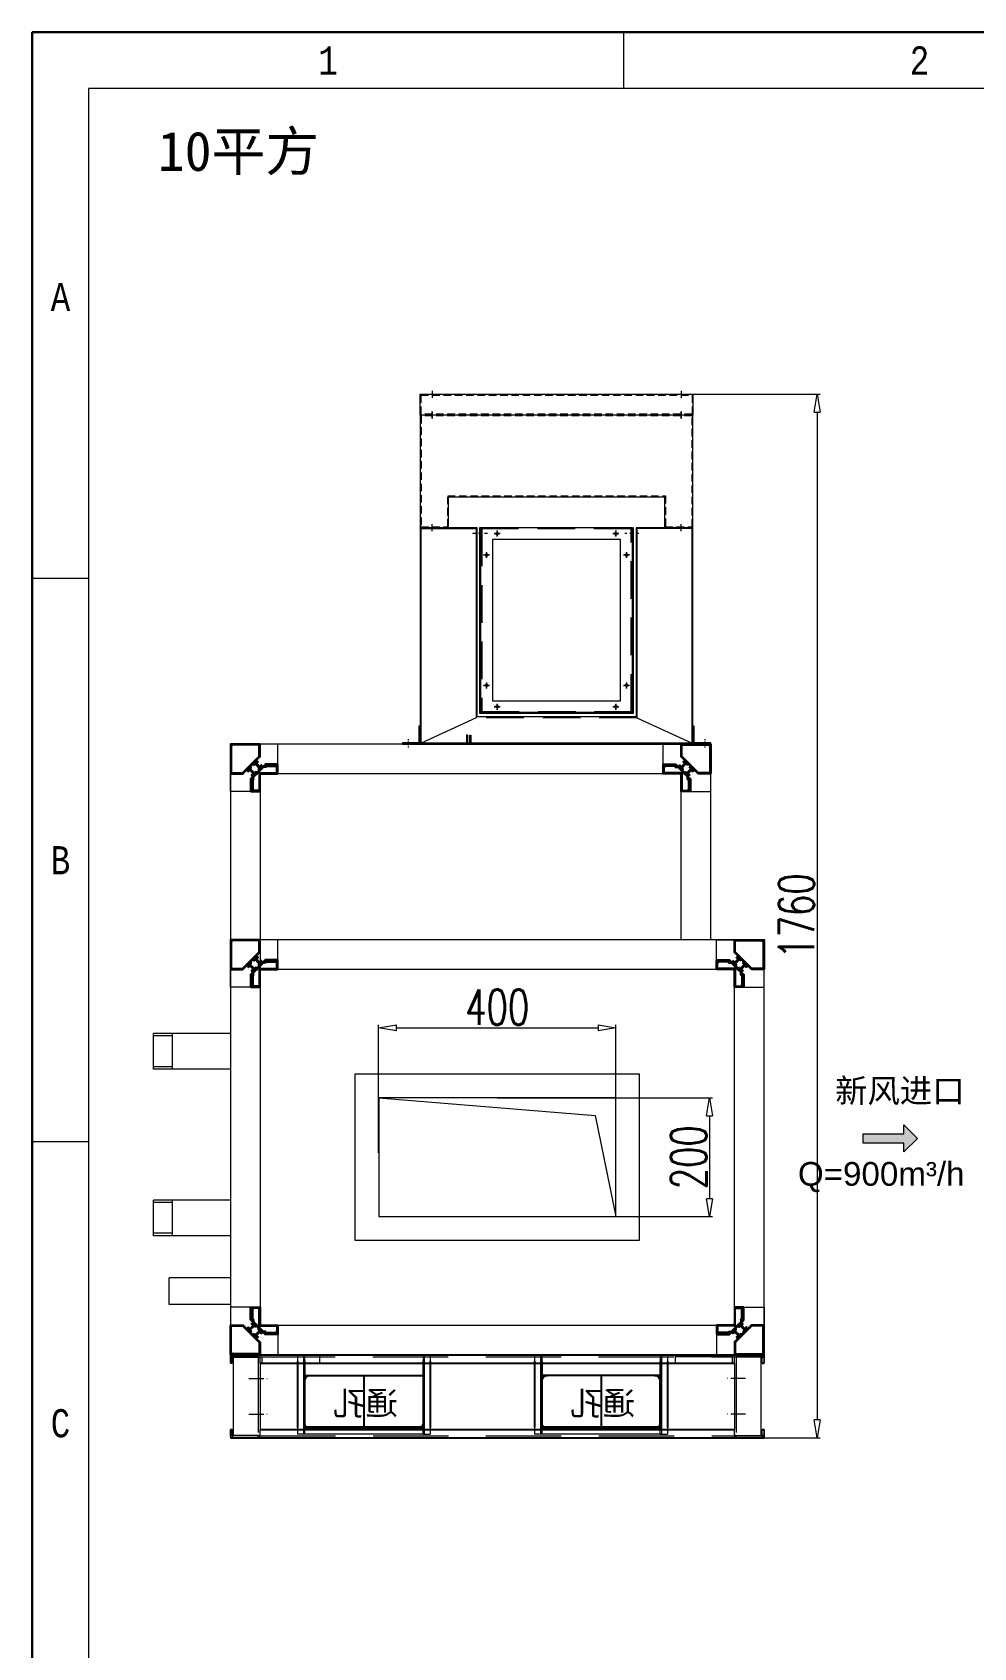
# Model space of a CAD drawing. Header units: millimetres. Extents: x 174875 to 182855, y -330615 to -324972.
# Drawn here: x 174875 to 176463, y -327697 to -324972 of the extents above; entities that cross this region are included whole.
import ezdxf

# ---------------------------------------------------------------- set-up
doc = ezdxf.new("R2010")
doc.units = ezdxf.units.MM
doc.header["$LTSCALE"] = 20
for name, pattern in [('CENTER', [2, 1.25, -0.25, 0.25, -0.25]), ('DASHDOT2', [0.5, 0.25, -0.125, 0, -0.125]), ('DASHEDX2', [38.1, 25.4, -12.7]), ('HIDDEN', [9.525, 6.35, -3.175]), ('HIDDEN2', [4.7625, 3.175, -1.5875]), ('PHANTOM', [63.5, 31.75, -6.35, 6.35, -6.35, 6.35, -6.35]), ('SLD-实线', [0])]:
    doc.linetypes.add(name, pattern=pattern)
doc.layers.get('0').update_dxf_attribs({"lineweight": 15})
doc.layers.add('2-HIDDEN', color=2, linetype='HIDDEN')
doc.layers.add('FORMAT', color=7, linetype='Continuous')
for name, color, linetype, lineweight in [('Center', 1, 'CENTER', 9), ('cool', 2, 'HIDDEN', 9), ('Dim', 4, 'Continuous', 9), ('Fine', 1, 'Continuous', 9), ('from', 7, 'Continuous', 15), ('Hidden', 2, 'HIDDEN', 9), ('runner', 6, 'PHANTOM', 9), ('Text', 3, 'Continuous', 9), ('中心线', 1, 'CENTER', 9), ('型材专用图层', 7, 'Continuous', 15), ('粗实线', 7, 'SLD-实线', 25), ('虚线', 2, 'DASHEDX2', 9)]:
    doc.layers.add(name, color=color, linetype=linetype, lineweight=lineweight)
doc.styles.add('.标注TY', font='txt.shx', dxfattribs={"width": 0.7, "bigfont": 'gbcbig.shx'})
doc.styles.add('AFASTD', font='monotxt.shx', dxfattribs={"width": 0.8, "bigfont": 'extfont.shx'})
doc.styles.add('仿宋体', font='')
doc.styles.add('宋体 2.5', font='', dxfattribs={"height": 2.5})
doc.styles.add('宋体 3.5', font='', dxfattribs={"height": 3.5})
doc.styles.add('英文图框2.5', font='arial.ttf', dxfattribs={"height": 2.5})
doc.styles.get('仿宋体').set_extended_font_data('SimSun')
doc.styles.get('宋体 2.5').set_extended_font_data('SimSun')
doc.styles.get('宋体 3.5').set_extended_font_data('SimSun')
doc.dimstyles.new('.60号字体TY$0', dxfattribs={"dimtxt": 60, "dimasz": 30, "dimexe": 5, "dimexo": 0.5, "dimgap": 5, "dimtad": 1, "dimdsep": 46, "dimtxsty": '.标注TY', "dimblk": 'CLOSEDBLANK', "dimcen": 2.5, "dimclrd": 256, "dimclre": 256, "dimclrt": 256, "dimadec": 0, "dimazin": 0, "dimtfac": 1, "dimtmove": 0, "dimatfit": 3, "dimldrblk": 'CLOSEDBLANK', "dimfxl": 1, "dimlwd": -1, "dimlwe": -1, "dimarcsym": 0})

# ---------------------------------------------------------------- blocks, each defined once
blk = doc.blocks.new('*U6')
h = blk.add_hatch(color=0)
h.set_gradient(color1=(0, 0, 255), rotation=180, tint=1)
h.paths.add_polyline_path([(0, 0), (-6.35, -6.35), (-6.35, -2.159), (-25.4, -2.159), (-25.4, 2.159), (-6.35, 2.159), (-6.35, 6.35)])
at = {"color": 0, "linetype": 'Continuous'}
blk.add_lwpolyline([(0, 0), (-6.35, -6.35), (-6.35, -2.159), (-25.4, -2.159), (-25.4, 2.159), (-6.35, 2.159), (-6.35, 6.35)], close=True, dxfattribs=at)
blk = doc.blocks.new('20240116.104457')
at = {"layer": 'cool'}
blk.add_lwpolyline([(3.5, 0), (0, 0), (0, 14), (100, 14), (100, 0), (3.5, 0), (3.5, 10.5), (100, 10.5)], dxfattribs=at)
blk = doc.blocks.new('20240321.16202')
for p, q in [((12, 136.5), (0, 136.5)), ((212, 136.5), (224, 136.5)), ((12, 3), (0, 3)), ((12, 3), (212, 3)), ((212, 3), (224, 3))]:
    blk.add_line(p, q)
at = {"layer": '粗实线'}
for p, q in [((0, 126), (0, 14)), ((12, 126), (12, 15)), ((212, 126), (212, 15)), ((224, 126), (224, 14)), ((12, 14), (12, 15)), ((12, 15), (212, 15))]:
    blk.add_line(p, q, dxfattribs=at)
at = {"layer": '虚线'}
for p, q in [((0, 136.5), (0, 126)), ((10, 136.5), (10, 3)), ((12, 136.5), (12, 126)), ((212, 136.5), (212, 126)), ((214, 136.5), (214, 3)), ((224, 136.5), (224, 126)), ((0, 14), (0, 3)), ((12, 11.5), (12, 14)), ((12, 13), (212, 13)), ((12, 3), (12, 11.5)), ((212, 14), (212, 11.5)), ((212, 11.5), (212, 3)), ((224, 14), (224, 3))]:
    blk.add_line(p, q, dxfattribs=at)
blk = doc.blocks.new('20250611.135806')
at = {"layer": 'Center', "lineweight": 18}
for p, q in [((31.3, 100), (61.7, 100)), ((868.7, 100), (838.3, 100)), ((31.3, 40), (61.7, 40)), ((868.7, 40), (838.3, 40))]:
    blk.add_line(p, q, dxfattribs=at)
at = {"layer": 'from'}
for p, q in [((0, 140), (0, 136.5)), ((0, 136.5), (0, 126)), ((3, 136.5), (0, 136.5)), ((0, 126), (0, 136.5)), ((3, 126), (3, 136.5)), ((3.5, 140), (3.5, 137)), ((3.5, 140), (46.5, 140)), ((3.5, 137), (46.5, 137)), ((46.5, 137), (46.5, 140)), ((50, 136.5), (47, 136.5)), ((47, 136.5), (47, 136)), ((50, 126), (50, 136.5)), ((50, 136.5), (50, 136)), ((850, 126), (850, 136.5)), ((850, 136.5), (850, 136)), ((853, 136.5), (853, 136)), ((853.5, 137), (853.5, 140)), ((896.5, 140), (853.5, 140)), ((896.5, 137), (853.5, 137)), ((896.5, 140), (896.5, 137)), ((897, 136.5), (900, 136.5)), ((897, 126), (897, 136.5)), ((900, 140), (900, 136.5)), ((900, 136.5), (900, 126)), ((900, 126), (900, 136.5)), ((0, 126), (3, 126)), ((5, 4), (5, 136)), ((5, 136), (46.5, 136)), ((46.5, 136), (47, 136)), ((47, 136), (50, 136)), ((50, 126), (50, 14)), ((853, 136), (850, 136)), ((850, 126), (850, 14)), ((853.5, 136), (853, 136)), ((895, 136), (853.5, 136)), ((895, 4), (895, 136)), ((900, 126), (897, 126)), ((0, 14), (0, 3.5)), ((0, 3.5), (0, 14)), ((3, 14), (0, 14)), ((0, 3.5), (0, 0)), ((0, 3.5), (3, 3.5)), ((3, 3.5), (3, 14)), ((3.5, 3), (3.5, 0)), ((46.5, 3), (3.5, 3)), ((46.5, 0), (3.5, 0)), ((46.5, 4), (5, 4)), ((47, 4), (46.5, 4)), ((46.5, 0), (46.5, 3)), ((47, 4), (50, 4)), ((47, 4), (47, 3.5)), ((47, 3.5), (50, 3.5)), ((50, 3.5), (50, 14)), ((50, 4), (50, 3.5)), ((850, 3.5), (850, 14)), ((853, 4), (850, 4)), ((850, 4), (850, 3.5)), ((853, 4), (853.5, 4)), ((853, 4), (853, 3.5)), ((853.5, 4), (895, 4)), ((853.5, 0), (853.5, 3)), ((853.5, 3), (896.5, 3)), ((853.5, 0), (896.5, 0)), ((896.5, 3), (896.5, 0)), ((897, 3.5), (897, 14)), ((897, 14), (900, 14)), ((900, 3.5), (897, 3.5)), ((900, 14), (900, 3.5)), ((900, 3.5), (900, 14)), ((900, 3.5), (900, 0))]:
    blk.add_line(p, q, dxfattribs=at)
for centre, radius, start, end in [((3.5, 136.5), 3.5, 90, 180), ((3.5, 136.5), 0.5, 90, 180), ((46.5, 136.5), 3.5, 0, 90), ((46.5, 136.5), 0.5, 0, 90), ((853.5, 136.5), 3.5, 90, 180), ((853.5, 136.5), 0.5, 90, 180), ((896.5, 136.5), 3.5, 0, 90), ((896.5, 136.5), 0.5, 0, 90), ((3.5, 3.5), 3.5, 180, 270), ((3.5, 3.5), 0.5, 180, 270), ((46.5, 3.5), 3.5, 270, 0), ((46.5, 3.5), 0.5, 270, 0), ((853.5, 3.5), 3.5, 180, 270), ((853.5, 3.5), 0.5, 180, 270), ((896.5, 3.5), 3.5, 270, 0), ((896.5, 3.5), 0.5, 270, 0)]:
    blk.add_arc(centre, radius, start, end, dxfattribs=at)
at = {"layer": 'Hidden'}
for p, q in [((850.5, 136.5), (47.5, 136.5)), ((47, 136), (47, 4)), ((853, 136), (853, 4)), ((850, 3), (47, 3))]:
    blk.add_line(p, q, dxfattribs=at)
at = {"layer": '粗实线'}
for p, q in [((900, 140), (0, 140)), ((3, 136.5), (0, 136.5)), ((3, 126), (0, 126)), ((850, 126), (50, 126)), ((175, 15), (175, 105)), ((175, 105), (375, 105)), ((375, 105), (375, 15)), ((575, 105), (575, 15)), ((775, 105), (575, 105)), ((775, 15), (775, 105)), ((3, 14), (0, 14)), ((3, 3.5), (0, 3.5)), ((900, 0), (0, 0)), ((850, 14), (50, 14)), ((175, 15), (375, 15)), ((775, 15), (575, 15))]:
    blk.add_line(p, q, dxfattribs=at)
at = {"layer": '粗实线', "color": 1, "linetype": 'CENTER', "ltscale": 4.572}
for p, q in [((275, 105), (275, 15)), ((675, 105), (675, 15))]:
    blk.add_line(p, q, dxfattribs=at)
at = {"layer": '粗实线'}
for centre, start, end in [((185, 95), 90, 180), ((365, 95), 0, 90), ((765, 95), 0, 90), ((185, 25), 180, 270), ((365, 25), 270, 0), ((585, 25), 180, 270), ((765, 25), 270, 0)]:
    blk.add_arc(centre, 10, start, end, dxfattribs=at)
for p in [(163, 3), (563, 3)]:
    blk.add_blockref('20240321.16202', p)
at = {"layer": 'from'}
blk.add_blockref('20240116.104457', (50, 126), dxfattribs=at)
at = {"layer": 'from', "xscale": -1}
blk.add_blockref('20240116.104457', (850, 126), dxfattribs=at)
at = {"layer": 'Text', "style": '仿宋体'}
for p in [(217.6, 38.2), (617.6, 38.2)]:
    blk.add_text('通孔', height=40, dxfattribs=at).set_placement(p)
blk = doc.blocks.new('20230914.152449')
for p, q in [((0, 30), (0, 80)), ((0, 80), (76, 80)), ((80, 0), (80, 76)), ((0, 30), (30, 30)), ((30, 0), (30, 30)), ((30, 0), (80, 0))]:
    blk.add_line(p, q)
blk.add_open_spline([(80, 76), (79.9, 76.5), (79.8, 77.6), (78.9, 78.9), (77.6, 79.8), (76.5, 79.9), (76, 80)], degree=3)
at = {"layer": 'Defpoints', "color": 251}
blk.add_lwpolyline([(75.8, 80), (80, 80), (80, 76)], dxfattribs=at)
blk = doc.blocks.new('新型材三通')
at = {"layer": '粗实线'}
h = blk.add_hatch(dxfattribs=at)
h.set_pattern_fill('ANSI31', color=1, scale=0.2, style=0)
h.set_pattern_definition([(45, (-36338.5513, 13786.73324), (-0.449012806, 0.449012806), [])])
h.paths.add_polyline_path([(37.5, 78.4), (36.5, 78.4), (36.5, 59.3), (37.5, 59.3)])
h.paths.add_polyline_path([(78.4, 36.5), (78.4, 37.5), (58.7, 37.5), (58.7, 36.5)])
at = {"layer": '型材专用图层', "color": 8, "lineweight": 5, "ltscale": 5}
for p, q in [((0, 49.2), (0, 50)), ((0.8, 50), (0, 50)), ((0, 4), (0, 0)), ((4, 0), (0, 0)), ((49.2, 0), (50, 0)), ((50, 0.8), (50, 0))]:
    blk.add_line(p, q, dxfattribs=at)
at = {"layer": '粗实线'}
for points in [[(37.2, 53.1), (35.8, 52.4, 0.548619), (35.7, 51.9), (37.8, 50.1), (39.5, 53.1), (43.3, 49.3), (40.8, 48.7, 0.585258), (40.7, 48.3), (41.7, 47.3, 0.261625), (42.7, 47.1), (45, 47.6), (47.6, 45), (45, 47.6), (47.6, 45), (47.1, 42.7, 0.261625), (47.3, 41.7), (48.3, 40.7, 0.585258), (48.7, 40.8), (49.3, 43.3), (53.1, 39.5), (50.1, 37.8), (51.9, 35.7, 0.548619), (52.4, 35.8), (53.1, 37.2, 0.315299), (53.1, 37.4), (53, 37.5, -0.414214), (53, 37.7), (53.7, 38.4, -0.414214), (54.1, 38.4), (58.4, 34.2, 0.198936), (58.9, 34), (65.3, 34), (79.2, 34, 0.414214), (80, 34.8), (80, 49.2, 0.414214), (79.2, 50), (64.7, 50), (52.5, 50, -0.414214), (50, 52.5), (50, 65.3), (50, 79.2, 0.414214), (49.2, 80), (34.8, 80, 0.414214), (34, 79.2), (34, 64.7), (34, 58.9, 0.198912), (34.2, 58.4), (38.4, 54.1, -0.414214), (38.4, 53.7), (37.7, 53, -0.414214), (37.5, 53), (37.4, 53.1, 0.315299)], [(36.5, 58.6, 0.414214), (36.6, 58.5), (37.9, 58.5, 0.414214), (38, 58.6), (38, 59.4, -0.414214), (38.5, 59.9, -0.414214), (39, 59.4), (39, 56.2, 0.198912), (39.2, 55.6), (46.5, 48.4, 0.414424), (47.3, 48.4), (48.3, 49.4, 0.200991), (48.5, 49.8), (48.5, 78, 0.414214), (48, 78.5), (39.2, 78.5, 0.414214), (39, 78.3), (39, 77.9, -0.414214), (38.5, 77.4, -0.414214), (38, 77.9), (38, 78.4, 0.414214), (37.9, 78.5), (36.6, 78.5, 0.414214), (36.5, 78.4)], [(0.8, 50, 0.414214), (0, 49.2), (0, 4, 0.414214), (4, 0), (49.2, 0, 0.414214), (50, 0.8), (50, 20.9, 0.198912), (49.7, 21.6), (43.5, 27.8, -0.414214), (43.5, 28.2), (44.4, 29.1, -0.414214), (44.7, 29.1), (44.7, 29.1, 0.315299), (44.9, 29), (46.4, 29.7, 0.548619), (46.4, 30.2), (44.3, 32), (42.6, 29.1), (38.8, 32.8), (41.3, 33.4, 0.585258), (41.4, 33.8), (40.4, 34.8, 0.261625), (39.5, 35.1), (37.2, 34.5), (34.5, 37.2), (35.1, 39.5, 0.261625), (34.8, 40.4), (33.8, 41.4, 0.585258), (33.4, 41.3), (32.8, 38.8), (29.1, 42.6), (32, 44.3), (30.2, 46.4, 0.548619), (29.7, 46.4), (29, 44.9, 0.315299), (29.1, 44.7), (29.1, 44.7, -0.414214), (29.1, 44.4), (28.2, 43.5, -0.414214), (27.8, 43.5), (21.6, 49.7, 0.198912), (20.9, 50)]]:
    blk.add_lwpolyline(points, format="xyb", close=True, dxfattribs=at)
blk.add_lwpolyline([(36.5, 59.3), (37.5, 59.3), (37.5, 78.4), (36.5, 78.4)], close=True, dxfattribs=at)
for points in [[(47.6, 21.6), (21, 48.2, 0.198912), (20.3, 48.5), (2, 48.5, 0.414214), (1.5, 48), (1.5, 4, 0.414214), (4, 1.5), (48, 1.5, 0.414214), (48.5, 2), (48.5, 20.3, 0.198912), (48.2, 21), (21.6, 47.6)], [(59.4, 39.1), (56.1, 39.1, -0.198912), (55.5, 39.3), (48.4, 46.5, -0.414424), (48.4, 47.3), (49.4, 48.3, -0.200991), (49.8, 48.5), (78, 48.5, -0.414214), (78.5, 48), (78.5, 39.2, -0.414214), (78.3, 39), (77.9, 39, 0.414214), (77.4, 38.5, 0.414214), (77.9, 38), (78.4, 38, -0.414214), (78.5, 37.9)], [(59.4, 39.1, -0.414214), (59.9, 38.6, -0.414214), (59.4, 38.1), (58.6, 38.1, 0.414214), (58.5, 38), (58.5, 36.7, 0.414239), (58.7, 36.5)], [(78.4, 36.5), (58.7, 36.5), (58.7, 37.5), (78.4, 37.5), (78.4, 36.5, 0.414214), (78.5, 36.6), (78.5, 37.9)]]:
    blk.add_lwpolyline(points, format="xyb", dxfattribs=at)
at = {"layer": '粗实线', "color": 1}
for points in [[(33.4, 41.7, 0.131829), (33.4, 41.6), (32.9, 39.8, -0.125779), (32.8, 39.7), (32.7, 39.5, -0.414214), (32.1, 39.5), (29.7, 42, -0.414214), (29.7, 42.5), (29.9, 42.7, -0.125778), (29.9, 42.7), (31.7, 43.2, 0.131829), (31.9, 43.3), (38.8, 50.2, 0.131829), (38.9, 50.4), (39.4, 52.2, -0.125778), (39.5, 52.3), (39.6, 52.4, -0.414214), (40.2, 52.4), (42.6, 50, -0.414214), (42.6, 49.4), (42.4, 49.3, -0.125779), (42.3, 49.3), (40.5, 48.8, 0.131829), (40.4, 48.7), (33.4, 41.7)], [(39.5, 32.7), (39.7, 32.8, -0.125779), (39.8, 32.9), (41.6, 33.4, 0.131829), (41.7, 33.4), (48.7, 40.4, 0.131829), (48.8, 40.5), (49.3, 42.3, -0.125779), (49.3, 42.4), (49.4, 42.6, -0.414214), (50, 42.6), (52.4, 40.2, -0.414214), (52.4, 39.6), (52.3, 39.5, -0.125778), (52.2, 39.4), (50.4, 38.9, 0.131829), (50.2, 38.8), (43.3, 31.9, 0.131829), (43.2, 31.7), (42.7, 29.9, -0.125778), (42.7, 29.9), (42.5, 29.7, -0.414214), (42, 29.7), (39.5, 32.1)]]:
    blk.add_lwpolyline(points, format="xyb", dxfattribs=at)
blk.add_arc((39.8, 32.4), 0.4, 135, 225, dxfattribs=at)
blk = doc.blocks.new('20250611.141107')
at = {"color": 1, "linetype": 'DASHDOT2'}
for p, q in [((143.7, 360.6), (116.3, 360.6)), ((398.8, 360.6), (375.2, 360.6))]:
    blk.add_line(p, q, dxfattribs=at)
at = {"color": 2, "linetype": 'HIDDEN2'}
for p, q in [((124.5, 350.6), (126, 350.6)), ((394, 350.6), (395.5, 350.6)), ((395.5, 50.1), (124.5, 50.1))]:
    blk.add_line(p, q, dxfattribs=at)
at = {"color": 1, "linetype": 'DASHDOT2', "ltscale": 0.4}
for p, q in [((10, 14), (10, 0)), ((510, 14), (510, 0))]:
    blk.add_line(p, q, dxfattribs=at)
for points in [[(30, 595.6), (490, 595.6), (490, 560.6), (30, 560.6)], [(442, 370.6), (490, 370.6), (490, 560.6), (30, 560.6), (30, 370.6), (30, 5.6), (30, 35.6), (28, 35.6), (28, 7.6), (0, 7.6), (0, 5.6), (30, 5.6), (490, 5.6), (520, 5.6), (520, 7.6), (492, 7.6), (492, 35.6), (490, 35.6), (490, 5.6), (490, 370.6), (394, 370.6), (394, 350.6), (394, 51.6), (126, 51.6), (126, 350.6), (126, 370.6), (30, 370.6), (78, 370.6), (78, 422.6), (442, 422.6)], [(124.5, 369.1), (124.5, 350.6), (124.5, 50.1), (31.5, 7.1), (31.5, 369.1)], [(389, 58.6), (131, 58.6), (131, 370.6), (130, 370.6), (130, 57.6), (390, 57.6), (390, 370.6), (389, 370.6)]]:
    blk.add_lwpolyline(points, close=True)
blk.add_lwpolyline([(488.5, 7.1), (488.5, 369.1), (395.5, 369.1), (395.5, 350.6), (395.5, 50.1), (488.5, 7.1), (31.5, 7.1)])
at = {"ltscale": 0.5}
for points in [[(132, 58.6), (388, 58.6), (388, 370.6), (132, 370.6)], [(152, 78.6), (368, 78.6), (368, 350.6), (152, 350.6)]]:
    blk.add_lwpolyline(points, close=True, dxfattribs=at)
at = {"color": 1, "linetype": 'DASHDOT2', "ltscale": 0.2}
for points in [[(155, 360.6), (165, 360.6)], [(160, 355.6), (160, 365.6)], [(355, 360.6), (365, 360.6)], [(360, 355.6), (360, 365.6)], [(142, 319.6), (142, 329.6)], [(378, 319.6), (378, 329.6)], [(147, 324.6), (137, 324.6)], [(373, 324.6), (383, 324.6)], [(142, 99.6), (142, 109.6)], [(378, 99.6), (378, 109.6)], [(147, 104.6), (137, 104.6)], [(373, 104.6), (383, 104.6)], [(155, 68.6), (165, 68.6)], [(160, 73.6), (160, 63.6)], [(355, 68.6), (365, 68.6)], [(360, 73.6), (360, 63.6)]]:
    blk.add_lwpolyline(points, close=True, dxfattribs=at)
at = {"ltscale": 0.5}
for points in [[(110.1, 5.6), (110.1, 20.6), (108.1, 20.6), (108.1, 7.1)], [(113.5, 5.6), (113.5, 20.6), (115.5, 20.6), (115.5, 7.1)]]:
    blk.add_lwpolyline(points, dxfattribs=at)
for centre in [(160, 360.6), (160, 360.6), (360, 360.6), (360, 360.6), (142, 324.6), (142, 324.6), (378, 324.6), (378, 324.6), (142, 104.6), (142, 104.6), (378, 104.6), (378, 104.6), (160, 68.6), (160, 68.6), (360, 68.6), (360, 68.6)]:
    blk.add_circle(centre, 2.15, dxfattribs=at)
at = {"layer": '2-HIDDEN', "ltscale": 0.5}
blk.add_lwpolyline([(386.5, 60.1), (386.5, 369.1), (133.5, 369.1), (133.5, 60.1)], close=True, dxfattribs=at)
at = {"layer": 'Hidden', "ltscale": 0.1}
for p, q in [((60, 372.1), (60, 370.6)), ((460, 372.1), (460, 370.6))]:
    blk.add_line(p, q, dxfattribs=at)
for points in [[(31.5, 594.1), (488.5, 594.1), (488.5, 562.1), (31.5, 562.1)], [(76.5, 372.1), (76.5, 424.1), (443.5, 424.1), (443.5, 372.1), (488.5, 372.1), (488.5, 559.1), (31.5, 559.1), (31.5, 372.1)]]:
    blk.add_lwpolyline(points, close=True, dxfattribs=at)
for points in [[(60, 562.1), (60, 560.6), (60, 559.1)], [(460, 562.1), (460, 560.6), (460, 559.1)]]:
    blk.add_lwpolyline(points, dxfattribs=at)
at = {"layer": '中心线', "color": 1, "linetype": 'CENTER', "ltscale": 0.1778}
for p, q in [((50, 601.4), (50, 589.8)), ((470, 601.4), (470, 589.8)), ((50, 364.8), (50, 376.4)), ((470, 364.8), (470, 376.4))]:
    blk.add_line(p, q, dxfattribs=at)
for points in [[(50, 554.8), (50, 566.4)], [(470, 554.8), (470, 566.4)]]:
    blk.add_lwpolyline(points, close=True, dxfattribs=at)
blk = doc.blocks.new('_ClosedBlank')
at = {"color": 0, "linetype": 'ByBlock', "lineweight": -2}
for p, q in [((-1, 0.167), (0, 0)), ((-1, 0.167), (-1, -0.167)), ((0, 0), (-1, -0.167))]:
    blk.add_line(p, q, dxfattribs=at)
blk = doc.blocks.new('*D94')
at = {"layer": 'Defpoints', "color": 0, "transparency": 16777216}
for p in [(175703.2, -325583), (175972.2, -327343), (176199, -327343)]:
    blk.add_point(p, dxfattribs=at)
at = {"layer": 'Dim', "transparency": 16777216}
for p, q in [((175703.7, -325583), (176204, -325583)), ((176199, -325613), (176199, -327313)), ((175972.7, -327343), (176204, -327343))]:
    blk.add_line(p, q, dxfattribs=at)
at = {"layer": 'Dim', "transparency": 16777216, "xscale": 30, "yscale": 30, "zscale": 30}
for p, rotation in [((176199, -325583), 90), ((176199, -327343), 270)]:
    blk.add_blockref('_ClosedBlank', p, dxfattribs=dict(at, rotation=rotation))
at = {"layer": 'Dim', "transparency": 16777216, "insert": (176164, -326463), "char_height": 60, "attachment_point": 5, "rotation": 90, "style": '.标注TY'}
blk.add_mtext('1760', dxfattribs=at)
blk = doc.blocks.new('*D95')
at = {"layer": 'Defpoints', "color": 0, "transparency": 16777216}
for p in [(175859.3, -326651.8), (175459.3, -326862.8), (175859.3, -326869.9)]:
    blk.add_point(p, dxfattribs=at)
at = {"layer": 'Dim', "transparency": 16777216}
for p, q in [((175459.3, -326862.3), (175459.3, -326646.8)), ((175489.3, -326651.8), (175829.3, -326651.8)), ((175859.3, -326869.4), (175859.3, -326646.8))]:
    blk.add_line(p, q, dxfattribs=at)
at = {"layer": 'Dim', "transparency": 16777216, "xscale": 30, "yscale": 30, "zscale": 30, "rotation": 180}
blk.add_blockref('_ClosedBlank', (175459.3, -326651.8), dxfattribs=at)
at = {"layer": 'Dim', "transparency": 16777216, "xscale": 30, "yscale": 30, "zscale": 30}
blk.add_blockref('_ClosedBlank', (175859.3, -326651.8), dxfattribs=at)
at = {"layer": 'Dim', "transparency": 16777216, "insert": (175659.3, -326616.8), "char_height": 60, "attachment_point": 5, "style": '.标注TY'}
blk.add_mtext('400', dxfattribs=at)
blk = doc.blocks.new('*D96')
at = {"layer": 'Defpoints', "color": 0, "transparency": 16777216}
for p in [(175659.3, -326769.9), (175659.3, -326969.9), (176017.2, -326969.9)]:
    blk.add_point(p, dxfattribs=at)
at = {"layer": 'Dim', "transparency": 16777216}
for p, q in [((175659.8, -326769.9), (176022.2, -326769.9)), ((176017.2, -326799.9), (176017.2, -326939.9)), ((175659.8, -326969.9), (176022.2, -326969.9))]:
    blk.add_line(p, q, dxfattribs=at)
at = {"layer": 'Dim', "transparency": 16777216, "xscale": 30, "yscale": 30, "zscale": 30}
for p, rotation in [((176017.2, -326769.9), 90), ((176017.2, -326969.9), 270)]:
    blk.add_blockref('_ClosedBlank', p, dxfattribs=dict(at, rotation=rotation))
at = {"layer": 'Dim', "transparency": 16777216, "insert": (175982.2, -326869.9), "char_height": 60, "attachment_point": 5, "rotation": 90, "style": '.标注TY'}
blk.add_mtext('200', dxfattribs=at)

msp = doc.modelspace()

# ---------------------------------------------------------------- linework, layer by layer
for p, q in [((175209.335, -326661.361), (175079.331, -326661.361)), ((175079.331, -326721.361), (175079.331, -326661.361)), ((175111.831, -326721.361), (175111.831, -326661.361)), ((175209.335, -326721.361), (175079.331, -326721.361)), ((175209.335, -326942.212), (175079.331, -326942.212)), ((175079.331, -327002.212), (175079.331, -326942.212)), ((175111.831, -327002.212), (175111.831, -326942.212)), ((175209.335, -327002.212), (175079.331, -327002.212)), ((175209.335, -327073.431), (175106.274, -327073.431)), ((175106.274, -327118.209), (175106.274, -327073.431)), ((175209.335, -327118.209), (175106.274, -327118.209))]:
    msp.add_line(p, q)
at = {"lineweight": 9}
msp.add_lwpolyline([(174970.197, -330520.419), (182760.197, -330520.419), (182760.197, -325067.419), (174970.197, -325067.419)], close=True, dxfattribs=at)
at = {"layer": 'Fine', "lineweight": 9}
for p, q in [((175111.831, -326665.361), (175079.331, -326665.361)), ((175111.831, -326717.361), (175079.331, -326717.361)), ((175111.831, -326946.212), (175079.331, -326946.212)), ((175111.831, -326998.212), (175079.331, -326998.212))]:
    msp.add_line(p, q, dxfattribs=at)
at = {"layer": 'FORMAT', "lineweight": 9}
for p, q in [((175872.697, -325067.419), (175872.697, -324972.419)), ((174970.197, -325893.919), (174875.197, -325893.919)), ((174970.197, -326843.919), (174875.197, -326843.919))]:
    msp.add_line(p, q, dxfattribs=at)
at = {"layer": 'FORMAT', "lineweight": 30}
msp.add_lwpolyline([(174875.197, -330615.419), (182855.197, -330615.419), (182855.197, -324972.419), (174875.197, -324972.419)], close=True, dxfattribs=at)
at = {"layer": 'from'}
for p, q in [((176019.335, -326173.005), (175209.335, -326173.005)), ((175209.335, -326173.005), (175209.335, -327203.005)), ((176019.335, -326503.005), (176019.335, -326173.005)), ((175969.335, -326223.005), (175259.335, -326223.005)), ((175259.335, -326223.005), (175259.335, -327153.005)), ((175969.335, -326503.005), (175969.335, -326223.005)), ((175259.335, -327153.005), (175969.335, -327153.005)), ((175209.335, -327203.005), (176019.335, -327203.005))]:
    msp.add_line(p, q, dxfattribs=at)
for points in [[(175209.335, -327203.005), (176109.335, -327203.005), (176109.335, -326503.005), (175209.335, -326503.005)], [(175259.335, -327153.005), (176059.335, -327153.005), (176059.335, -326553.005), (175259.335, -326553.005)], [(175419.335, -327009.896), (175899.335, -327009.896), (175899.335, -326729.896), (175419.335, -326729.896)], [(175459.335, -326969.896), (175859.335, -326969.896), (175859.335, -326769.896), (175459.335, -326769.896)]]:
    msp.add_lwpolyline(points, close=True, dxfattribs=at)
at = {"layer": 'runner'}
for p, q in [((175459.335, -326769.896), (175824.686, -326799.475)), ((175824.686, -326799.475), (175859.335, -326969.896))]:
    msp.add_line(p, q, dxfattribs=at)

# ---------------------------------------------------------------- block references
at = {"xscale": -1}
for p in [(175289.339, -326253.009), (175289.339, -326583.009)]:
    msp.add_blockref('20230914.152449', p, dxfattribs=at)
for p in [(175939.331, -326253.009), (176029.331, -326583.009)]:
    msp.add_blockref('20230914.152449', p)
at = {"lineweight": 13, "xscale": 3.600000000005821, "yscale": 3.600000000005821, "zscale": 3.600000000005821}
msp.add_blockref('*U6', (176368.035, -326838.19), dxfattribs=at)
at = {"rotation": 180}
msp.add_blockref('20230914.152449', (175289.339, -327123.001), dxfattribs=at)
at = {"xscale": -1, "rotation": 180}
msp.add_blockref('20230914.152449', (176029.331, -327123.001), dxfattribs=at)
at = {"layer": 'cool'}
for p, rotation in [((175209.335, -326173.005), 270), ((175209.335, -326503.005), 270), ((176109.335, -327203.005), 90.00000000000001)]:
    msp.add_blockref('新型材三通', p, dxfattribs=dict(at, rotation=rotation))
at = {"layer": 'cool', "xscale": -1}
for p, rotation in [((176019.335, -326173.005), 90), ((176109.335, -326503.005), 90), ((175209.335, -327203.005), 270)]:
    msp.add_blockref('新型材三通', p, dxfattribs=dict(at, rotation=rotation))
at = {"layer": 'from'}
msp.add_blockref('20250611.141107', (175499.335, -326178.62), dxfattribs=at)
at = {"layer": 'from', "xscale": -1}
msp.add_blockref('20250611.135806', (176109.335, -327343.005), dxfattribs=at)

# ---------------------------------------------------------------- texts
at = {"insert": (175086.942, -325139.688), "char_height": 66.5, "width": 618.59283, "attachment_point": 1, "style": '宋体 3.5'}
msp.add_mtext('10平方', dxfattribs=at)
at = {"lineweight": 13, "char_height": 40, "attachment_point": 3}
for s, insert, width, style in [('新风进口', (176447.44, -326737.785), 637.06624, '宋体 2.5'), ('Q=900m³/h', (176447.44, -326877.977), 786.30499, '英文图框2.5')]:
    msp.add_mtext(s, dxfattribs=dict(at, insert=insert, width=width, style=style))
at = {"layer": 'Dim', "color": 0, "char_height": 47.5, "width": 3.13149, "attachment_point": 5, "style": 'AFASTD'}
for s, insert in [('1', (175373.947, -325019.919)), ('{\\Fmonotxt,extfont|c134;2}', (176371.447, -325019.919)), ('A', (174922.697, -325418.919)), ('B', (174922.697, -326368.919)), ('C', (174922.697, -327318.919))]:
    msp.add_mtext(s, dxfattribs=dict(at, insert=insert))

# ---------------------------------------------------------------- dimensions: what is measured, and where the dimension line sits
at = {"layer": 'Dim'}
for base, p1, p2, picture, middle in [((176198.999, -327343.005), (175703.224, -325583.005), (175972.155, -327343.005), '*D94', (176163.999, -326463.005)), ((176017.241, -326969.896), (175659.335, -326769.896), (175659.335, -326969.896), '*D96', (175982.241, -326869.896))]:
    dim = msp.add_linear_dim(base=base, p1=p1, p2=p2, angle=90, dimstyle='.60号字体TY$0', override={"dimarcsym": 1}, dxfattribs=at)
    dim.commit()
    dim.dimension.update_dxf_attribs({"geometry": picture, "text_midpoint": middle})
dim = msp.add_linear_dim(base=(175859.335, -326651.832), p1=(175459.335, -326862.751), p2=(175859.335, -326869.896), dimstyle='.60号字体TY$0', override={"dimarcsym": 1}, dxfattribs=at)
dim.commit()
dim.dimension.update_dxf_attribs({"geometry": '*D95', "text_midpoint": (175659.335, -326616.832)})

doc.saveas('drawing.dxf')
